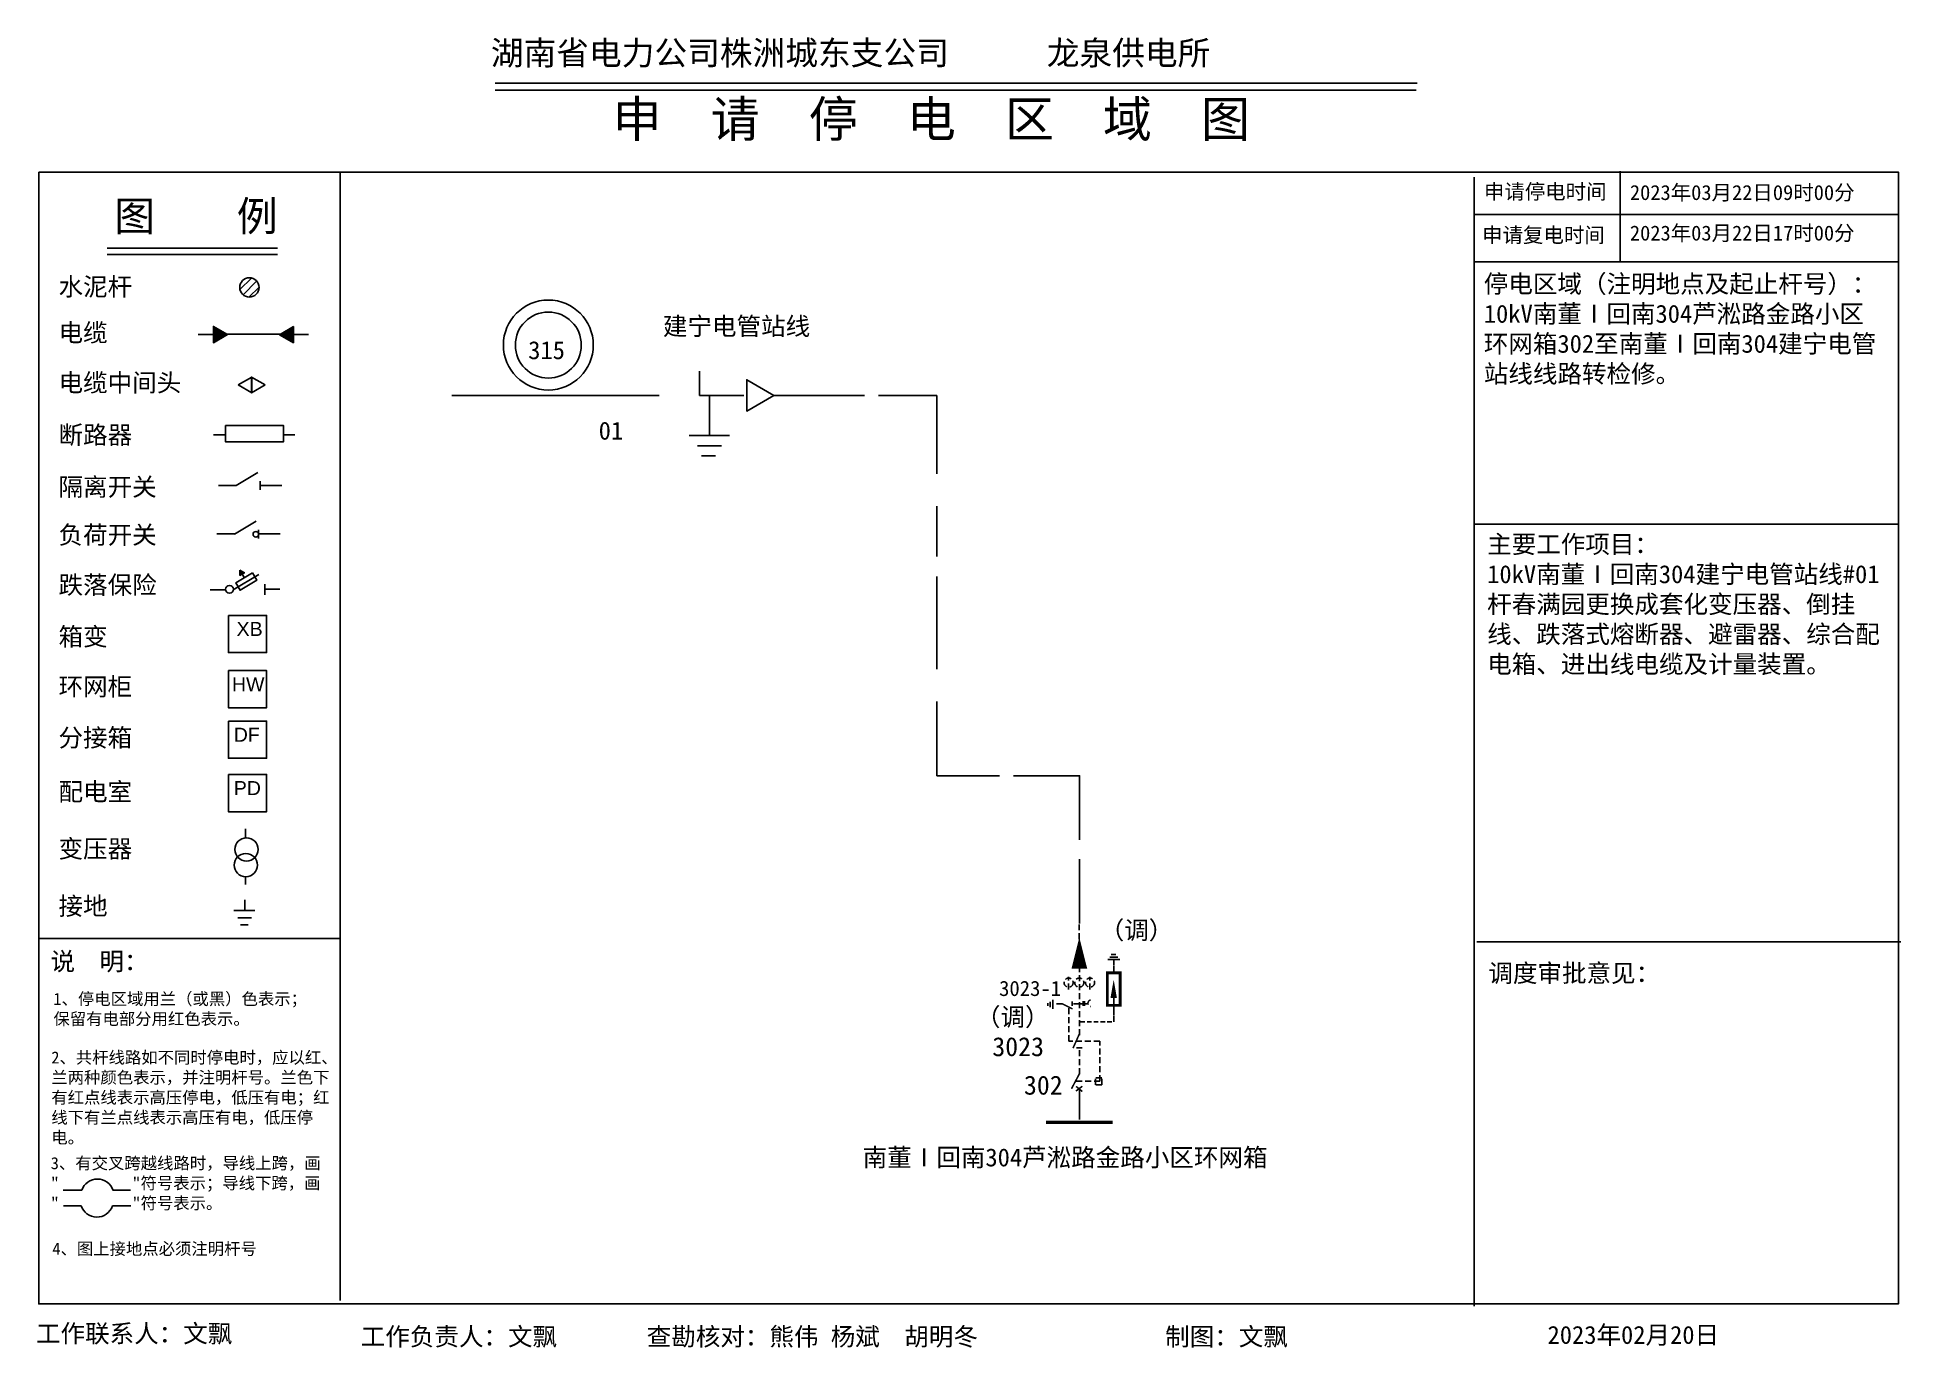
# Model space of a CAD drawing. Extents: x 724 to 1346, y 173 to 611.
import ezdxf

# ---------------------------------------------------------------- set-up
doc = ezdxf.new("R2010")
doc.units = 0
doc.header["$LTSCALE"] = 4
doc.header["$MEASUREMENT"] = 0
doc.linetypes.add('DASHED', pattern=[0.75, 0.5, -0.25])
doc.linetypes.add('HIDDEN', pattern=[9.525, 6.35, -3.175])
doc.layers.get('0').update_dxf_attribs({"linetype": 'CONTINUOUS'})
doc.layers.add('1', color=1, linetype='DASHED')
doc.layers.add('2', color=2, linetype='CONTINUOUS')
doc.styles.get("Standard").update_dxf_attribs({"font": ''})
doc.styles.add('宋体_txtstyle_0.91_0_0', font='', dxfattribs={"height": 0.907258})
doc.styles.add('宋体_txtstyle_1.13_0_0', font='simsun.ttc', dxfattribs={"height": 1.134072})
doc.styles.get('Standard').set_extended_font_data('KaiTi_GB2312')
doc.styles.get('宋体_txtstyle_0.91_0_0').set_extended_font_data('宋体')

msp = doc.modelspace()

# ---------------------------------------------------------------- hatches: boundary and pattern name
h = msp.add_hatch()
h.set_pattern_fill('ANSI31', scale=0.614339, style=0)
h.set_pattern_definition([(45, (305.1281, 208.0534), (-1.37923, 1.37923), [])])
edge = h.paths.add_edge_path()
edge.add_arc((794.91, 527.14), 3.22, 0, 360)
for points in [[(787.61, 511.41), (782.93, 514.11), (782.93, 508.71)], [(804.92, 511.38), (809.6, 508.68), (809.6, 514.08)], [(791.71, 432.81), (791.74, 431.05), (793.25, 431.96)]]:
    msp.add_hatch(color=7).paths.add_polyline_path(points)

# ---------------------------------------------------------------- linework, layer by layer
at = {"color": 7}
for p, q in [((777.86, 511.43), (782.96, 511.43)), ((809.54, 511.43), (814.64, 511.43)), ((790.55, 461.1), (784.6, 461.1)), ((797.72, 465.35), (790.48, 461.03)), ((798.55, 459.6), (798.55, 462.5)), ((798.59, 461.1), (805.69, 461.1)), ((797.17, 449.15), (789.93, 444.82)), ((790, 444.89), (784.04, 444.89)), ((798, 443.39), (798, 446.3)), ((798.03, 444.89), (805.14, 444.89)), ((798.08, 431.41), (789.55, 426.29)), ((792.54, 431.49), (793.29, 430.24)), ((781.79, 426.3), (786.89, 426.3)), ((800.03, 424.6), (800.03, 428.14)), ((805.03, 426.48), (800.03, 426.48)), ((793.61, 343.74), (793.61, 346.5)), ((793.61, 327.93), (793.61, 330.69)), ((796.79, 319.25), (789.7, 319.25)), ((793.41, 319.19), (793.41, 322.85)), ((795.61, 316.89), (791.12, 316.89)), ((794.49, 314.53), (792, 314.53))]:
    msp.add_line(p, q, dxfattribs=at)
at = {"color": 7, "linetype": 'HIDDEN'}
msp.add_line((809.6, 511.52), (783.57, 511.52), dxfattribs=at)
for points in [[(787.61, 511.41), (782.93, 514.11), (782.93, 508.71)], [(804.92, 511.38), (809.6, 508.68), (809.6, 514.08)], [(791.14, 494.59), (795.7, 491.96), (795.7, 497.23)], [(800.16, 494.62), (795.6, 497.25), (795.6, 491.98)]]:
    msp.add_lwpolyline(points, close=True)
at = {"color": 7}
for points in [[(795.93, 431.89), (797.39, 429.45), (791.83, 426.11), (790.37, 428.55)], [(791.71, 432.81), (791.74, 431.05), (793.25, 431.96)]]:
    msp.add_lwpolyline(points, close=True, dxfattribs=at)
at = {"color": 1, "const_width": 1.1}
msp.add_lwpolyline([(1082.83, 248.59), (1060.56, 248.59)], dxfattribs=at)
at = {"color": 7}
for centre, radius in [((794.91, 527.14), 3.22), ((788.28, 426.43), 1.32), ((793.96, 339.67), 3.87), ((793.73, 334.43), 3.87)]:
    msp.add_circle(centre, radius, dxfattribs=at)
at = {"color": 0}
msp.add_circle((797.08, 444.79), 0.929, dxfattribs=at)
at = {"layer": '1', "color": 0}
for p, q in [((1071.67, 306.76), (1071.67, 314.57)), ((1071.69, 277.68), (1071.69, 303.32)), ((1083.14, 298.76), (1083.14, 302.94)), ((1068.05, 292.92), (1068.05, 297.19)), ((1075.17, 292.92), (1075.17, 297.19)), ((1066.09, 288.14), (1062.79, 288.14)), ((1068.13, 275.68), (1068.13, 286.71)), ((1071.69, 288.21), (1069.26, 288.21)), ((1083.14, 282.16), (1083.14, 290.26)), ((1078.49, 275.68), (1068.13, 275.68)), ((1078.49, 262.31), (1078.49, 275.68)), ((1071.69, 264.65), (1071.69, 273.34)), ((1070.63, 262.31), (1078.49, 262.31)), ((1077.06, 261.09), (1077.06, 263.43)), ((1079.16, 263.43), (1077.06, 263.43)), ((1079.16, 261.09), (1077.06, 261.09)), ((1079.16, 261.09), (1079.16, 263.43))]:
    msp.add_line(p, q, dxfattribs=at)
at = {"layer": '1', "color": 0, "ltscale": 0.744739}
for p, q in [((1083.14, 298.76), (1083.14, 302.94)), ((1083.14, 282.16), (1083.14, 290.26)), ((1072.06, 282.16), (1083.14, 282.16))]:
    msp.add_line(p, q, dxfattribs=at)
at = {"layer": '1', "color": 0}
for points, format in [([(1071.69, 299.84, 5.27, 0, 0), (1071.69, 310.3, 0, 0, 0)], "xyseb"), ([(1083.14, 290.12, 2.13, 0, 0), (1083.14, 296.2, 0, 0, 0)], "xyseb"), ([(1075.5, 287.28, -0.877934), (1075.46, 289.41)], "xyb")]:
    msp.add_lwpolyline(points, format=format, dxfattribs=at)
for points, const_width in [([(1072.98, 303.48), (1070.3, 303.48), (1071.67, 306.19), (1072.95, 303.43)], 0.525), ([(1085.3, 287.69), (1085.3, 298.49), (1080.98, 298.49), (1080.98, 287.69), (1085.16, 287.69)], 0.912), ([(1069.4, 286.46), (1065.89, 288.21)], 0.525), ([(1069.26, 287.4), (1069.26, 289.02)], 0.525), ([(1071.79, 278.32), (1069.58, 273.37)], 0.525), ([(1072.63, 273.48), (1070.68, 273.48)], 0.525), ([(1071.69, 264.79), (1069.06, 259.81)], 0.525)]:
    msp.add_lwpolyline(points, dxfattribs=dict(at, const_width=const_width))
at = {"layer": '1', "color": 0, "ltscale": 0.744739, "const_width": 0.912}
msp.add_lwpolyline([(1080.98, 287.69), (1080.98, 298.49), (1085.3, 298.49), (1085.3, 287.69), (1081.11, 287.69)], dxfattribs=at)
at = {"layer": '1', "color": 0, "ltscale": 0.744739}
msp.add_lwpolyline([(1083.14, 290.12, 2.13, 0, 0), (1083.14, 296.2, 0, 0, 0)], format="xyseb", dxfattribs=at)
at = {"layer": '1', "color": 0}
for points in [[(1071.69, 288.18), (1072.96, 288.18)], [(1072.96, 287.45), (1072.96, 289.04)], [(1073.45, 287.45), (1073.45, 289.04)], [(1073.45, 288.18), (1074.56, 288.18)]]:
    msp.add_lwpolyline(points, dxfattribs=at)
at = {"layer": '1', "const_width": 0.525}
for points in [[(1072.69, 260.66), (1070.55, 259.06)], [(1072.67, 258.91), (1070.61, 260.62)]]:
    msp.add_lwpolyline(points, dxfattribs=at)
at = {"layer": '1', "color": 0}
for centre in [(1068.12, 295.25), (1071.65, 295.25), (1075.25, 295.25)]:
    msp.add_circle(centre, 1.52, dxfattribs=at)
at = {"layer": '2', "color": 7}
for p, q in [((876.9, 595.25), (1184.33, 595.25)), ((876.9, 592.9), (1183.99, 592.9)), ((944.98, 499.19), (944.98, 491.13)), ((931.55, 491.13), (862.38, 491.13)), ((944.98, 491.13), (959.75, 491.13)), ((948.34, 491.13), (948.34, 477.7)), ((969.83, 491.13), (1000.05, 491.13)), ((1004.75, 491.13), (1024.22, 491.13)), ((1024.22, 491.13), (1024.22, 464.94)), ((782.91, 478.01), (786.79, 478.01)), ((806.22, 478.01), (810.11, 478.01)), ((941.62, 477.7), (955.05, 477.7)), ((944.31, 474.34), (952.37, 474.34)), ((945.65, 470.98), (950.35, 470.98)), ((1024.22, 454.19), (1024.22, 437.4)), ((1024.22, 430.69), (1024.22, 399.79)), ((1024.22, 389.05), (1024.22, 364.2)), ((1024.22, 364.2), (1045.04, 364.2)), ((1049.74, 364.2), (1071.9, 364.2)), ((1071.75, 364.36), (1071.75, 342.87)), ((1071.73, 336.41), (1071.73, 314.92)), ((1082.35, 304.58), (1083.84, 304.58)), ((1081.19, 302.92), (1085.17, 302.92)), ((1081.86, 303.75), (1084.51, 303.75)), ((1061.15, 288.34), (1061.15, 287.52)), ((1061.98, 288.84), (1061.98, 287.02)), ((1062.81, 289.5), (1062.81, 286.52))]:
    msp.add_line(p, q, dxfattribs=at)
at = {"layer": '2', "color": 7, "linetype": 'Continuous'}
for p, q in [((825.21, 565.84), (825.21, 189.19)), ((1252.05, 565.94), (1252.05, 536.01)), ((1203.35, 563.93), (1203.35, 187.27)), ((1203.35, 551.44), (1344.59, 551.44)), ((747.45, 540.2), (804.27, 540.2)), ((747.45, 538.1), (804.27, 538.1)), ((1203.35, 535.66), (1344.79, 535.66)), ((1203.35, 448.17), (1344.75, 448.17)), ((724.67, 309.96), (825.21, 309.96)), ((1204.28, 308.79), (1345.6, 308.79)), ((732.87, 225.98), (738.99, 225.98)), ((755.31, 225.98), (749.47, 225.98)), ((732.94, 220.72), (738.78, 220.72)), ((755.37, 220.72), (749.25, 220.72))]:
    msp.add_line(p, q, dxfattribs=at)
at = {"layer": '2', "color": 1}
msp.add_line((1071.75, 259.52), (1071.75, 249.58), dxfattribs=at)
at = {"layer": '2', "color": 7, "linetype": 'Continuous'}
msp.add_lwpolyline([(724.67, 565.63), (1344.83, 565.63), (1344.83, 188.04), (724.67, 188.04)], close=True, dxfattribs=at)
at = {"layer": '2', "color": 7}
for points in [[(969.83, 491.13), (960.76, 496.36), (960.76, 485.89)], [(786.99, 481.12), (806.25, 481.12), (806.25, 475.58), (786.99, 475.58)], [(787.93, 417.73), (800.65, 417.73), (800.65, 405.34), (787.93, 405.34)], [(787.93, 399.3), (800.65, 399.3), (800.65, 386.9), (787.93, 386.9)], [(787.93, 382.45), (800.65, 382.45), (800.65, 370.06), (787.93, 370.06)], [(787.93, 364.66), (800.65, 364.66), (800.65, 352.26), (787.93, 352.26)]]:
    msp.add_lwpolyline(points, close=True, dxfattribs=at)
for radius in [15, 11]:
    msp.add_circle((894.61, 507.92), radius, dxfattribs=at)
at = {"layer": '2', "color": 7, "linetype": 'Continuous'}
for centre, start, end in [((744.22, 224.18), 17.94902, 160.96569), ((744.03, 222.52), 197.94902, 340.96569)]:
    msp.add_arc(centre, 5.52, start, end, dxfattribs=at)

# ---------------------------------------------------------------- texts
at = {"color": 0, "linetype": 'Continuous'}
for s, height, style, p in [('3023-1', 5.068, '宋体_txtstyle_0.91_0_0', (1044.92, 290.77)), ('3023', 6.336, '宋体_txtstyle_1.13_0_0', (1042.66, 270.7)), ('302', 6.336, '宋体_txtstyle_1.13_0_0', (1053.21, 257.86))]:
    msp.add_text(s, height=height, dxfattribs=dict(at, style=style)).set_placement(p)
at = {"lineweight": -2, "char_height": 6.2288, "attachment_point": 1}
for s, insert, width in [('{\\fArial|b0|i0|c0|p32;\\H0.75x;XB}', (790.65, 415.54), 22.7902), ('{\\fArial|b0|i0|c0|p32;\\H0.75x;HW}', (789.09, 397.1), 15.4622), ('{\\fArial|b0|i0|c0|p32;\\H0.75x;DF}', (789.7, 380.26), 16.195), ('{\\fArial|b0|i0|c0|p32;\\H0.75x;PD}', (789.7, 362.46), 18.027)]:
    msp.add_mtext(s, dxfattribs=dict(at, insert=insert, width=width))
at = {"layer": '2', "color": 7}
for s, p in [('建宁电管站线', (932.81, 511.21)), ('315', (887.9, 503.21)), ('01', (911.4, 476.35))]:
    msp.add_text(s, height=6, dxfattribs=at).set_placement(p)
at = {"layer": '2', "color": 3}
for p in [(1078.46, 309.74), (1037.2, 280.8)]:
    msp.add_text('（调）', height=6, dxfattribs=at).set_placement(p)
at = {"layer": '2', "color": 1}
msp.add_text('南董Ⅰ回南304芦淞路金路小区环网箱', height=6, dxfattribs=at).set_placement((999.44, 233.93))
at = {"layer": '2', "color": 7, "linetype": 'Continuous', "attachment_point": 1}
for s, insert, char_height, width in [('{\\fSimSun|b0|i0|c134|p2;\\H1.333x;湖南省电力公司株洲城东支公司      龙泉供电所}', (875.44, 609.36), 6, 314.4444), ('申  请  停  电  区  域  图', (916.05, 589.31), 12, 295.6818), ('{\\fSimSun|b0|i0|c134|p2;申请停电时间}', (1206.59, 561.6), 5, 69.6583), ('{\\H0.8333x;2023\\fSimSun|b0|i0|c134|p2;年\\fKaiTi_GB2312|b0|i0|c134|p49;03\\fSimSun|b0|i0|c134|p2;月22日\\fKaiTi_GB2312|b0|i0|c134|p49;09\\fSimSun|b0|i0|c134|p2;时\\fKaiTi_GB2312|b0|i0|c134|p49;00\\fSimSun|b0|i0|c134|p2;分}', (1255.29, 561.3), 6, 100.9647), ('{\\H0.8333x;图    例}', (749.86, 555.92), 12, 69.6583), ('{\\fSimSun|b0|i0|c134|p2;申请复电时间}', (1206, 547.11), 5, 69.6583), ('2023{\\fSimSun|b0|i0|c134|p2;年}03{\\fSimSun|b0|i0|c134|p2;月}22{\\fSimSun|b0|i0|c134|p2;日}17{\\fSimSun|b0|i0|c134|p2;时}00{\\fSimSun|b0|i0|c134|p2;分}', (1255.29, 547.78), 5, 100.9647), ('水泥杆', (731.27, 530.4), 6, 69.6583), ('{\\fSimSun|b0|i0|c134|p2;停电区域（注明地点及起止杆号）：\\P10kV南董Ⅰ回南304芦淞路金路小区环网箱302至南董Ⅰ回南304建宁电管站线线路转检修。}', (1206.57, 531.35), 6, 130.8857), ('电缆', (731.27, 515.06), 6, 69.6583), ('电缆中间头', (731.27, 498.38), 6, 69.6583), ('断路器', (731.27, 480.94), 6, 69.6583), ('隔离开关', (731.27, 463.6), 6, 69.6583), ('负荷开关', (731.27, 447.59), 6, 69.6583), ('主要工作项目：\\P10kV南董Ⅰ回南304建宁电管站线#01杆春满园更换成套化变压器、倒挂线、跌落式熔断器、避雷器、综合配电箱、进出线电缆及计量装置。', (1207.69, 444.49), 6, 134.6583), ('跌落保险', (731.27, 430.91), 6, 69.6583), ('箱变', (731.27, 413.67), 6, 69.6583), ('环网柜', (731.27, 396.99), 6, 69.6583), ('分接箱', (731.27, 379.94), 6, 69.6583), ('配电室', (731.27, 361.94), 6, 69.6583), ('变压器', (731.27, 342.91), 6, 69.6583), ('接地', (731.27, 323.79), 6, 69.6583), ('说  明：', (728.59, 305.33), 6, 69.6583), ('调度审批意见：', (1208.09, 301.41), 6, 69.6583), ('1、停电区域用兰（或黑）色表示；\\P保留有电部分用红色表示。', (729.56, 291.81), 4, 101.1548), ('2、共杆线路如不同时停电时，应以红、兰两种颜色表示，并注明杆号。兰色下有红点线表示高压停电，低压有电；红线下有兰点线表示高压有电，低压停电。', (728.87, 272.26), 4, 95.6392), ('3、有交叉跨越线路时，导线上跨，画\\P"         "符号表示；导线下跨，画\\P"       \u3000"符号表示。', (728.68, 237.01), 4, 107.421), ('4、图上接地点必须注明杆号', (729.21, 208.46), 4, 107.357), ('{\\fSimSun|b0|i0|c134|p2;工作联系人：文飘}', (723.76, 181.18), 6, 110.5455), ('{\\fSimSun|b0|i0|c134|p2;工作负责人：文飘}', (832.05, 180.16), 6, 110.5455), ('{\\fSimSun|b0|i0|c134|p2;查勘核对：熊伟 杨斌  胡明冬 }', (927.41, 180.16), 6, 168.921), ('{\\fSimSun|b0|i0|c134|p2;制图：文飘}', (1100.31, 180.16), 6, 69.6583), ('2023{\\fSimSun|b0|i0|c134|p2;年}02{\\fSimSun|b0|i0|c134|p2;月20日}', (1227.82, 180.72), 6, 69.6583)]:
    msp.add_mtext(s, dxfattribs=dict(at, insert=insert, char_height=char_height, width=width))

doc.saveas('drawing.dxf')
